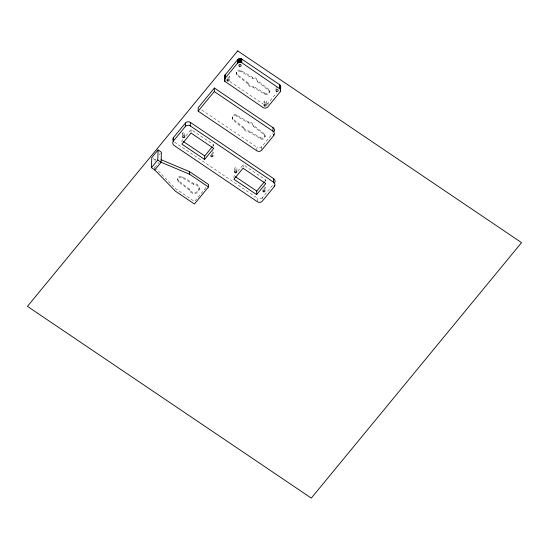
<?xml version="1.0" encoding="UTF-8"?>
<svg xmlns="http://www.w3.org/2000/svg" width="549" height="549" viewBox="0 0 549 549"><rect width="100%" height="100%" fill="white"/><g stroke="black" fill="none" stroke-linecap="round" stroke-linejoin="round"><path stroke-width="0.41" stroke-dasharray="2.75 2.06" d="M154.763 169.936L154.893 165.743M155.031 161.55L155.079 159.876L156.657 157.954M177.746 179.612L177.773 178.603M178.878 182.028L178.363 181.575A2.951 2.67 1.8 0 1 181.753 177.457L193.866 184.553L194.723 184.539A5.01 4.529 1.8 0 1 198.182 191.759A5.01 4.529 1.8 0 1 189.563 190.819L189.323 190.071L178.878 182.028L178.905 181.019L178.398 180.573A2.951 2.67 1.8 0 1 181.788 176.449L193.9 183.544L194.758 183.538A5.01 4.529 1.8 0 1 198.216 190.75A5.01 4.529 1.8 0 1 189.59 189.81L189.357 189.062L178.905 181.019M181.966 142.006L182.007 140.599L183.613 138.643M182.68 135.912L182.769 133.098M182.378 177.773L182.412 176.771M184.787 136.138L184.876 133.325A1.057 0.961 1.8 0 0 183.4 132.33A1.057 0.961 1.8 0 0 183.188 133.977A1.057 0.961 1.8 0 0 184.876 133.325M191.031 132.343L191.121 129.53L213.829 144.867L213.76 146.981M189.323 190.071L189.357 189.062M193.866 184.553L193.9 183.544M199.136 189.583L199.163 188.575M213.026 153.782L213.067 152.375M229.235 78.013L229.276 76.606M232.22 118.008L232.248 116.999M243.797 128.459L233.352 120.423L233.38 119.414L232.872 118.961A2.944 2.663 1.8 0 1 236.262 114.844L248.368 121.94L249.232 121.926A5.016 4.536 1.8 0 1 253.261 124.65L253.46 126.407L264.419 134.903A2.944 2.663 1.8 0 1 261.029 139.021L249.109 131.925L248.059 131.932A5.016 4.536 1.8 0 1 244.031 129.207L243.831 127.457L233.38 119.414M236.447 73.436L236.482 72.427M233.984 177.862L234.046 175.749L235.658 173.8M248.024 83.894L237.58 75.851L237.614 74.849L237.099 74.396A2.944 2.663 1.8 0 1 240.489 70.279L252.602 77.368L253.46 77.354A5.016 4.536 1.8 0 1 257.495 80.079L257.694 81.842L268.646 90.331A2.944 2.663 1.8 0 1 265.256 94.449L253.343 87.353L252.293 87.366A5.016 4.536 1.8 0 1 248.265 84.642L248.059 82.885L237.614 74.849M234.698 171.768L234.807 168.248M253.46 126.407L253.233 125.652A5.016 4.536 1.8 0 0 249.198 122.928L248.333 122.942L236.852 116.168L236.887 115.16M236.825 171.295L236.914 168.481A1.057 0.961 1.8 0 0 235.439 167.479A1.057 0.961 1.8 0 0 235.226 169.126A1.057 0.961 1.8 0 0 236.914 168.481M257.694 81.842L257.46 81.087A5.016 4.536 1.8 0 0 253.432 78.363L252.567 78.377L241.08 71.596L241.114 70.595M243.07 167.5L243.159 164.679L265.867 180.024L265.778 182.838M248.333 122.942L248.368 121.94M249.109 131.925L249.143 130.916L248.093 130.923A5.016 4.536 1.8 0 1 244.065 128.205L243.831 127.457M252.567 78.377L252.602 77.368M253.343 87.353L253.37 86.351L252.32 86.358A5.016 4.536 1.8 0 1 248.292 83.633L248.059 82.885M256.815 150.762L256.925 147.242L201.092 109.525M257.399 201.744L257.508 198.223L174.246 141.978M260.404 138.705L260.432 137.696L249.143 130.916M261.777 149.424L261.866 146.604L272.695 133.448M264.042 102.787L264.083 101.373M264.632 94.133L264.666 93.131L253.37 86.351M263.904 134.45L263.939 133.441L253.494 125.405M262.408 198.999L262.449 197.585L274.363 183.112M265.037 136.866L265.071 135.857M266.244 103.734L266.306 101.62A1.119 1.009 1.8 0 0 264.748 100.57A1.119 1.009 1.8 0 0 264.529 102.306A1.119 1.009 1.8 0 0 266.306 101.62M265.043 189.638L265.105 187.525M268.138 89.878L268.166 88.876L257.721 80.833M267.946 104.729L267.987 103.315L276.655 92.788M269.271 92.301L269.305 91.292M276.003 88.924L276.051 87.517M159.285 154.763L160.335 153.487M154.845 167.418L159.045 162.312M185.761 136.042L191.121 129.53M212.758 146.171L213.829 144.867M205.834 187.744L194.511 201.504L175.591 188.719L156.623 169.243M237.799 171.192L243.159 164.679M264.796 181.321L265.867 180.024M241.08 71.596L240.462 71.281A2.944 2.663 1.8 0 0 237.072 75.398L237.58 75.851M264.666 93.131L265.291 93.447A2.944 2.663 1.8 0 0 268.681 89.329L268.166 88.876M236.852 116.168L236.228 115.853A2.944 2.663 1.8 0 0 232.838 119.97L233.352 120.423M260.432 137.696L261.056 138.012A2.944 2.663 1.8 0 0 264.446 133.894L263.939 133.441M229.928 81.581L263.046 103.953M153.096 158.531L155.079 159.876M262.449 197.585A3.534 3.191 1.8 0 1 257.508 198.223M212.648 151.49A1.057 0.961 1.8 0 1 212.868 152.835A1.057 0.961 1.8 0 1 211.386 153.02M264.687 186.646A1.057 0.961 1.8 0 1 264.906 187.984A1.057 0.961 1.8 0 1 263.424 188.177M261.866 146.604A3.534 3.191 1.8 0 1 256.925 147.242M267.987 103.315A3.534 3.191 1.8 0 1 266.965 104.152M229.194 76.085A1.119 1.009 1.8 0 1 227.76 77.423M277.348 87.936A1.119 1.009 1.8 0 1 276.771 87.867"/><path stroke-width="0.82" d="M154.763 169.936L151.455 167.699L151.771 157.638L158.078 149.973L161.385 152.21L161.07 162.271L154.763 169.936L175.508 191.237L194.435 204.015L208.448 186.989L208.531 184.471L189.604 171.686L161.152 159.752M151.455 167.699L157.762 160.034L158.078 149.973M274.301 185.226L274.253 186.633L262.34 201.106A3.534 3.191 1.8 0 1 257.399 201.744L174.136 145.499A3.534 3.191 1.8 0 1 173.402 141.031L173.511 137.511L185.425 123.031A3.534 3.191 1.8 0 1 190.366 122.393L273.628 178.638A3.534 3.191 1.8 0 1 274.816 182.385M173.402 141.031L185.315 126.551L185.425 123.031M274.253 186.633A3.534 3.191 1.8 0 0 273.519 182.158L190.256 125.913L190.366 122.393M208.448 186.989L189.529 174.205L189.604 171.686M273.711 134.244L273.67 135.651L261.756 150.131A3.534 3.191 1.8 0 1 256.815 150.762L198.148 111.138L198.264 107.618L214.378 88.032L273.045 127.656A3.534 3.191 1.8 0 1 274.226 131.403M204.605 159.457L213.719 148.388L191.011 133.05L181.897 144.119L204.605 159.457L204.715 155.937L212.223 146.823M198.148 111.138L214.268 91.553L214.378 88.032M224.507 80.463L224.966 78.48L237.545 63.197L239.508 62.229L241.704 62.661L280.313 89.151L280.621 90.407L280.127 91.958L267.878 106.835A3.534 3.191 1.8 0 1 262.937 107.474L224.781 81.286L224.884 75.268L237.6 59.731L239.625 58.709L241.889 59.175L279.613 84.67L280.697 86.454L280.237 88.437M224.61 80.881L224.719 75.666M224.774 78.788L224.884 75.268M224.781 81.286L224.822 79.873M224.966 78.48L225.076 74.959M237.545 63.197L237.655 59.676M237.82 62.943L237.93 59.422M238.191 62.682L238.3 59.162M238.602 62.469L238.712 58.949M239.048 62.318L239.158 58.798M239.508 62.229L239.625 58.709M239.988 62.195L240.098 58.674M240.462 62.229L240.572 58.709M240.922 62.325L241.032 58.805M241.368 62.483L241.478 58.963M241.704 62.661L241.814 59.141M256.644 194.614L265.757 183.544L243.049 168.2L233.936 179.276L256.644 194.614L256.754 191.093L264.261 181.973M273.67 135.651A3.534 3.191 1.8 0 0 272.935 131.177L273.045 127.656M273.519 182.158L273.628 178.638M279.503 88.19L279.613 84.67M279.784 88.437L279.901 84.917M280.079 88.78L280.189 85.26M280.313 89.151L280.422 85.63M280.319 91.649L280.429 88.128M280.484 91.251L280.594 86.035M280.587 90.832L280.697 86.454M189.529 174.205L161.07 162.271L157.762 160.034M214.268 91.553L272.935 131.177M183.428 141.56L204.715 155.937M235.466 176.709L256.754 191.093M224.719 77.361L224.891 77.766M173.107 140.681A3.534 3.191 1.8 0 1 173.511 137.511M185.315 126.551A3.534 3.191 1.8 0 1 190.256 125.913M237.696 50.892L27.45 306.363L311.304 498.108L521.55 242.637L237.696 50.892M211.276 156.54A1.057 0.961 1.8 0 0 212.957 155.895A1.057 0.961 1.8 0 0 211.482 154.893A1.057 0.961 1.8 0 0 211.276 156.54M183.078 137.497A1.057 0.961 1.8 0 0 184.759 136.845A1.057 0.961 1.8 0 0 183.291 135.85A1.057 0.961 1.8 0 0 183.078 137.497M235.116 172.654A1.057 0.961 1.8 0 0 236.804 172.002A1.057 0.961 1.8 0 0 235.329 171A1.057 0.961 1.8 0 0 235.116 172.654M263.314 191.697A1.057 0.961 1.8 0 0 264.995 191.045A1.057 0.961 1.8 0 0 263.52 190.05A1.057 0.961 1.8 0 0 263.314 191.697M276.408 91.264A1.119 1.009 1.8 0 0 278.185 90.571A1.119 1.009 1.8 0 0 276.627 89.521A1.119 1.009 1.8 0 0 276.408 91.264M264.419 105.827A1.119 1.009 1.8 0 0 266.196 105.14A1.119 1.009 1.8 0 0 264.639 104.09A1.119 1.009 1.8 0 0 264.419 105.827M239.378 66.244A1.119 1.009 1.8 0 0 241.155 65.557A1.119 1.009 1.8 0 0 239.604 64.508A1.119 1.009 1.8 0 0 239.378 66.244M227.389 80.813A1.119 1.009 1.8 0 0 229.166 80.127A1.119 1.009 1.8 0 0 227.609 79.077A1.119 1.009 1.8 0 0 227.389 80.813"/></g></svg>
